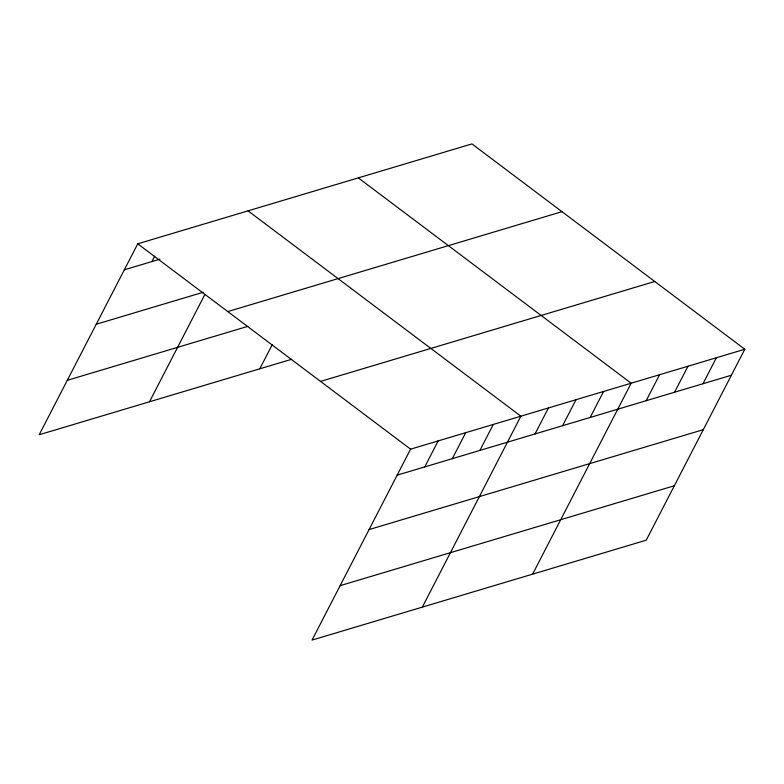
<?xml version="1.0" encoding="UTF-8"?>
<svg xmlns="http://www.w3.org/2000/svg" width="784" height="784" viewBox="0 0 784 784"><rect width="100%" height="100%" fill="white"/><g stroke="black" fill="none" stroke-linecap="round" stroke-linejoin="round"><path stroke-width="1.18" d="M744.8 349.252L410.581 449.163L312.042 640.087L646.251 540.176L744.8 349.252L471.958 143.913L137.749 243.824L39.2 434.748L291.599 359.297M151.9 261.572L154.693 256.162M149.489 401.78L204.859 294.51M259.778 368.813L272.205 344.735M424.742 466.911L438.158 440.922M452.309 458.669L465.725 432.68M479.886 450.428L493.303 424.438M422.331 607.12L520.87 416.186L248.038 210.857M535.031 433.934L548.447 407.945M562.608 425.692L576.024 399.703M590.176 417.451L603.592 391.461M532.62 574.143L631.169 383.219L358.327 177.88M646.163 400.722L659.579 374.723M674.563 392.225L687.98 366.236M702.974 383.729L716.39 357.739M124.333 269.814L159.946 259.171M96.236 324.243L203.085 292.305M227.781 311.581L562.001 211.67M67.297 380.318L247.666 326.399M320.548 381.396L654.767 281.485M397.165 475.153L731.384 375.242M369.078 529.582L703.297 429.671M340.129 585.658L674.348 485.747M137.749 243.824L410.581 449.163"/></g></svg>
